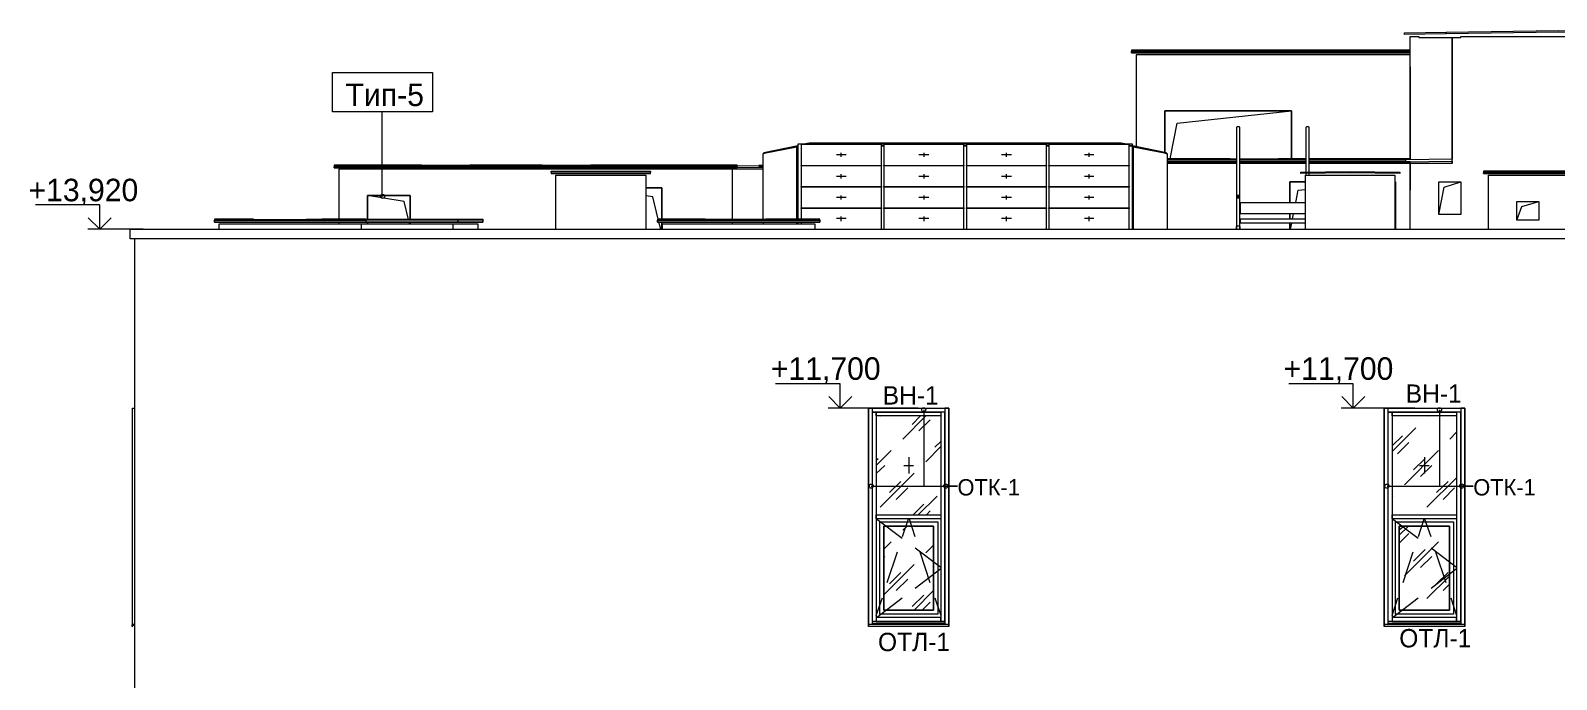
# Model space of a CAD drawing. Header units: millimetres. Extents: x 2294 to 908349, y -83289 to 219220.
# Drawn here: x 312706 to 331641, y 122714 to 130775 of the extents above; entities that cross this region are included whole.
import ezdxf

# ---------------------------------------------------------------- set-up
doc = ezdxf.new("R2010")
doc.units = ezdxf.units.MM
doc.layers.add('PDF _Геометрия', color=7, linetype='Continuous')
doc.layers.add('PDF _Текст', color=7, linetype='Continuous')

msp = doc.modelspace()

# ---------------------------------------------------------------- linework, layer by layer
at = {"layer": 'PDF _Геометрия', "lineweight": 9}
for points in [[(329753.7552999686, 130745.5903655775), (330270.1885850187, 130754.0564850047), (331667.0982904751, 130775.2217835728), (333580.4412809759, 130745.5903655775), (333580.4412809759, 130724.4250670103), (331667.0982904751, 130754.0564850047), (330270.1885850187, 130732.8911864376), (329753.7552999686, 130724.4250670103)], [(316453.4816801418, 130254.5554388119), (317693.7681761961, 130254.5554388119), (317693.7681761961, 129763.5205120454), (316453.4816801418, 129763.5205120454)], [(328352.6125348005, 129776.2196911853), (326782.1473810896, 129776.2196911853), (326782.1473810896, 129259.786406138), (326782.1473810896, 129776.2196911853), (328352.6125348005, 129776.2196911853), (328352.6125348005, 129179.3582715811)], [(322269.705726495, 129098.9301370252), (323264.4747591671, 129098.9301370252), (323264.4747591671, 129357.1467795484), (322269.705726495, 129357.1467795484)], [(322278.1718459204, 129357.1467795484), (322278.1718459204, 129361.379839262)], [(322367.0660999045, 129374.0790184019), (326236.0826780479, 129374.0790184019), (326240.3157377597, 129374.0790184019), (326236.0826780479, 129374.0790184019)], [(322367.0660999045, 129369.8459586892), (326236.0826780479, 129369.8459586892)], [(323294.1061771605, 129344.4476004085), (323277.1739383079, 129344.4476004085), (323264.4747591671, 129344.4476004085)], [(323294.1061771605, 129098.9301370252), (324288.8752098363, 129098.9301370252), (324288.8752098363, 129357.1467795484), (323294.1061771605, 129357.1467795484)], [(324288.8752098363, 129344.4476004085), (324318.5066278297, 129344.4476004085), (324305.8074486908, 129344.4476004085)], [(324318.5066278297, 129098.9301370252), (325313.2756605037, 129098.9301370252), (325313.2756605037, 129357.1467795484), (324318.5066278297, 129357.1467795484)], [(325342.907078499, 129344.4476004085), (325330.2078993581, 129344.4476004085), (325313.2756605037, 129344.4476004085)], [(325342.907078499, 129098.9301370252), (326337.676111171, 129098.9301370252), (326337.676111171, 129357.1467795484), (325342.907078499, 129357.1467795484)], [(326388.4728277344, 128307.3479705993), (326388.4728277344, 129331.7484212676), (326388.4728277344, 128307.3479705993), (326388.4728277344, 129335.9814809812)], [(327671.089920925, 129145.4937938731), (326811.7787990831, 129145.4937938731)], [(328534.6341024805, 129145.4937938731), (327709.1874583475, 129145.4937938731)], [(328352.6125348005, 129124.328495306), (328352.6125348005, 129145.4937938731)], [(316474.6469787061, 129090.464017598), (321473.8905003555, 129090.464017598), (321473.8905003555, 129103.1631967379), (319657.9078832623, 129103.1631967379), (319657.9078832623, 129098.9301370252), (319056.8134039454, 129098.9301370252), (319056.8134039454, 129103.1631967379), (318159.4047446828, 129103.1631967379), (318159.4047446828, 129098.9301370252), (317558.310265366, 129098.9301370252), (317558.310265366, 129103.1631967379), (316474.6469787061, 129103.1631967379)], [(320398.6933331247, 129014.2689427547), (319166.8729564957, 129014.2689427547), (319166.8729564957, 129026.9681218956), (320398.6933331247, 129026.9681218956)], [(322269.705726495, 128836.4804347875), (323264.4747591671, 128836.4804347875), (323264.4747591671, 129094.6970773106), (322269.705726495, 129094.6970773106)], [(323294.1061771605, 128836.4804347875), (324288.8752098363, 128836.4804347875), (324288.8752098363, 129094.6970773106), (323294.1061771605, 129094.6970773106)], [(324318.5066278297, 128836.4804347875), (325313.2756605037, 128836.4804347875), (325313.2756605037, 129094.6970773106), (324318.5066278297, 129094.6970773106)], [(325342.907078499, 128836.4804347875), (326337.676111171, 128836.4804347875), (326337.676111171, 129094.6970773106), (325342.907078499, 129094.6970773106)], [(329698.7255236953, 128997.3367039012), (329080.6988055222, 129005.8028233275), (328466.9051470645, 128997.3367039012), (328466.9051470645, 129014.2689427547), (329080.6988055222, 129022.7350621819), (329698.7255236953, 129014.2689427547)], [(330735.8251535017, 129014.2689427547), (333914.8529983442, 129014.2689427547), (333914.8529983442, 129026.9681218956), (333102.1055333521, 129026.9681218956), (333102.1055333521, 129022.7350621819), (332501.0110540334, 129022.7350621819), (332501.0110540334, 129026.9681218956), (330735.8251535017, 129026.9681218956)], [(320339.4304971378, 128819.5481959339), (320538.3843036704, 128819.5481959339), (320538.3843036704, 128430.1067022914), (320538.3843036704, 128819.5481959339)], [(322269.705726495, 128574.0307325497), (323264.4747591671, 128574.0307325497), (323264.4747591671, 128828.0143153602), (322269.705726495, 128828.0143153602)], [(323294.1061771605, 128574.0307325497), (324288.8752098363, 128574.0307325497), (324288.8752098363, 128828.0143153602), (323294.1061771605, 128828.0143153602)], [(324318.5066278297, 128574.0307325497), (325313.2756605037, 128574.0307325497), (325313.2756605037, 128828.0143153602), (324318.5066278297, 128828.0143153602)], [(325342.907078499, 128574.0307325497), (326337.676111171, 128574.0307325497), (326337.676111171, 128828.0143153602), (325342.907078499, 128828.0143153602)], [(328526.1679830514, 128895.7432707772), (328331.4472362325, 128895.7432707772), (328331.4472362325, 128637.5266282531), (328331.4472362325, 128895.7432707772)], [(329643.6957474165, 128895.7432707772), (329635.229627993, 128895.7432707772), (329643.6957474165, 128895.7432707772), (329643.6957474165, 128307.3479705993)], [(330452.2101526968, 128489.3695382802), (330181.2943310346, 128489.3695382802), (330181.2943310346, 128895.7432707772), (330452.2101526968, 128895.7432707772)], [(330452.2101526968, 128895.7432707772), (330452.2101526968, 128489.3695382802), (330181.2943310346, 128489.3695382802), (330181.2943310346, 128895.7432707772)], [(316889.4868306313, 128726.4208822362), (316889.4868306313, 128430.1067022914), (316889.4868306313, 128726.4208822362), (317418.6192948204, 128726.4208822362), (317418.6192948204, 128425.8736425778), (317418.6192948204, 128726.4208822362)], [(323294.1061771605, 128307.3479705993), (324288.8752098363, 128307.3479705993), (324288.8752098363, 128565.5646131234), (323294.1061771605, 128565.5646131234)], [(324318.5066278297, 128307.3479705993), (325313.2756605037, 128307.3479705993), (325313.2756605037, 128565.5646131234), (324318.5066278297, 128565.5646131234)], [(325342.907078499, 128307.3479705993), (326337.676111171, 128307.3479705993), (326337.676111171, 128565.5646131234), (325342.907078499, 128565.5646131234)], [(327671.089920925, 128701.0225239554), (327675.3229806386, 128701.0225239554), (327675.3229806386, 128696.7894642418), (327679.5560403541, 128696.7894642418), (327704.9543986339, 128696.7894642418), (327709.1874583475, 128696.7894642418), (327709.1874583475, 128701.0225239554), (327713.4205180593, 128701.0225239554), (327713.4205180593, 128717.9547628099), (327713.4205180593, 128722.1878225226), (327709.1874583475, 128722.1878225226), (327709.1874583475, 128726.4208822362), (327704.9543986339, 128726.4208822362), (327679.5560403541, 128726.4208822362), (327675.3229806386, 128726.4208822362), (327675.3229806386, 128722.1878225226), (327671.089920925, 128722.1878225226), (327671.089920925, 128717.9547628099)], [(327709.1874583475, 128717.9547628099), (327709.1874583475, 128701.0225239554), (327704.9543986339, 128701.0225239554), (327679.5560403541, 128701.0225239554), (327675.3229806386, 128701.0225239554), (327675.3229806386, 128717.9547628099), (327675.3229806386, 128722.1878225226), (327679.5560403541, 128722.1878225226), (327704.9543986339, 128722.1878225226), (327709.1874583475, 128722.1878225226)], [(327721.8866374884, 128637.5266282531), (328521.9349233396, 128637.5266282531), (328521.9349233396, 128497.8356577074), (327721.8866374884, 128497.8356577074)], [(331421.580827089, 128417.4075231506), (331150.665005425, 128417.4075231506), (331150.665005425, 128650.225807393), (331421.580827089, 128650.225807393)], [(331421.580827089, 128650.225807393), (331421.580827089, 128417.4075231506), (331150.665005425, 128417.4075231506), (331150.665005425, 128650.225807393)], [(316889.4868306313, 128375.0769260162), (316889.4868306313, 128396.2422245825)], [(317418.6192948204, 128396.2422245825), (317418.6192948204, 128375.0769260162)], [(320538.3843036704, 128396.2422245825), (320538.3843036704, 128307.3479705993)], [(322214.675950218, 128396.2422245825), (322214.675950218, 128375.0769260162)], [(322218.9090099335, 128375.0769260162), (322218.9090099335, 128396.2422245825)], [(322227.3751293588, 128375.0769260162), (322227.3751293588, 128396.2422245825)], [(328521.9349233396, 128383.5430454426), (327721.8866374884, 128383.5430454426), (327721.8866374884, 128434.3397620041), (328521.9349233396, 128434.3397620041)], [(328331.4472362325, 128497.8356577074), (328331.4472362325, 128434.3397620041)], [(328331.4472362325, 128383.5430454426), (328331.4472362325, 128307.3479705993)], [(324026.4255075995, 126034.1949044475), (323175.5805051848, 126034.1949044475), (323154.4152066149, 126034.1949044475), (323154.4152066149, 126084.99162101), (323175.5805051848, 126084.99162101), (324026.4255075995, 126084.99162101), (324051.8238658793, 126084.99162101), (324051.8238658793, 126034.1949044475)], [(324001.0271493178, 125987.6312475996), (323200.9788634647, 125987.6312475996), (323200.9788634647, 126034.1949044475), (324001.0271493178, 126034.1949044475)], [(330426.811794417, 126034.1949044475), (329575.9667920023, 126034.1949044475), (329550.5684337206, 126034.1949044475), (329550.5684337206, 126084.99162101), (329575.9667920023, 126084.99162101), (330426.811794417, 126084.99162101), (330452.2101526968, 126084.99162101), (330452.2101526968, 126034.1949044475)], [(330401.4134361353, 125987.6312475996), (329601.365150284, 125987.6312475996), (329601.365150284, 126034.1949044475), (330401.4134361353, 126034.1949044475)], [(324001.0271493178, 124709.2472141208), (323200.9788634647, 124709.2472141208), (323200.9788634647, 124760.0439306833), (324001.0271493178, 124760.0439306833)], [(323243.309460599, 124671.1496767001), (323962.9296118952, 124671.1496767001), (323962.9296118952, 123523.9904943407), (323243.309460599, 123523.9904943407)], [(323962.9296118952, 124671.1496767001), (323962.9296118952, 123523.9904943407), (323243.309460599, 123523.9904943407), (323243.309460599, 124671.1496767001)], [(323912.1328953337, 124620.3529601377), (323294.1061771605, 124620.3529601377), (323294.1061771605, 123574.7872109022), (323912.1328953337, 123574.7872109022)], [(323294.1061771605, 123574.7872109022), (323294.1061771605, 124620.3529601377), (323912.1328953337, 124620.3529601377), (323912.1328953337, 123574.7872109022)], [(330401.4134361353, 124709.2472141208), (329601.365150284, 124709.2472141208), (329601.365150284, 124760.0439306833), (330401.4134361353, 124760.0439306833)], [(329643.6957474165, 124671.1496767001), (330363.3158987146, 124671.1496767001), (330363.3158987146, 123523.9904943407), (329643.6957474165, 123523.9904943407)], [(330363.3158987146, 124671.1496767001), (330363.3158987146, 123523.9904943407), (329643.6957474165, 123523.9904943407), (329643.6957474165, 124671.1496767001)], [(330312.5191821512, 124620.3529601377), (329690.2594042663, 124620.3529601377), (329690.2594042663, 123574.7872109022), (330312.5191821512, 123574.7872109022)], [(329690.2594042663, 123574.7872109022), (329690.2594042663, 124620.3529601377), (330312.5191821512, 124620.3529601377), (330312.5191821512, 123574.7872109022)], [(313968.6756283138, 123371.6003446542), (313977.141747741, 123375.8334043678), (313977.141747741, 123380.0664640805)]]:
    msp.add_lwpolyline(points, close=True, dxfattribs=at)
for points in [[(330346.3836598601, 129153.9599133004), (330346.3836598601, 129175.1252118684), (329766.4544791095, 129166.6590924412), (329766.4544791095, 129145.4937938731), (330346.3836598601, 129153.9599133004), (330346.3836598601, 129124.328495306), (330346.3836598601, 130686.3275295887), (330452.2101526968, 130686.3275295887), (330452.2101526968, 130699.0267087296), (333402.6527730096, 130699.0267087296), (333508.4792658482, 130699.0267087296), (333508.4792658482, 129344.4476004085), (333402.6527730096, 129344.4476004085)], [(329825.7173151001, 129166.6590924412), (329825.7173151001, 130322.2843942279), (329825.7173151001, 129166.6590924412), (329825.7173151001, 130322.2843942279), (329825.7173151001, 129166.6590924412), (329825.7173151001, 130699.0267087296), (329931.5438079368, 130699.0267087296), (329931.5438079368, 130686.3275295887), (330346.3836598601, 130686.3275295887), (330346.3836598601, 129175.1252118684)], [(330270.1885850187, 130732.8911864376), (330270.1885850187, 130754.0564850047), (330270.1885850187, 130732.8911864376)], [(329825.7173151001, 130529.7043201886), (326367.3075291645, 130529.7043201886), (326367.3075291645, 130517.0051410487), (329825.7173151001, 130517.0051410487)], [(326367.3075291645, 130508.5390216215), (326367.3075291645, 130495.8398424815), (329825.7173151001, 130495.8398424815), (326367.3075291645, 130495.8398424815), (326367.3075291645, 130517.0051410487)], [(329825.7173151001, 130474.6745439135), (326426.5703651551, 130474.6745439135), (326426.5703651551, 129331.7484212676)], [(317071.5083983112, 128709.4886433827), (317071.5083983112, 129763.5205120454)], [(326845.643276792, 129179.3582715811), (326934.5375307761, 129623.8295414997), (328352.6125348005, 129776.2196911853)], [(327713.4205180593, 128717.9547628099), (327713.4205180593, 129568.7997652236), (327713.4205180593, 129573.0328249373), (327709.1874583475, 129573.0328249373), (327704.9543986339, 129577.2658846509), (327679.5560403541, 129577.2658846509), (327675.3229806386, 129573.0328249373), (327671.089920925, 129573.0328249373), (327671.089920925, 129568.7997652236), (327671.089920925, 128717.9547628099)], [(328572.7316399012, 129018.5020024683), (328572.7316399012, 129568.7997652236), (328572.7316399012, 129573.0328249373), (328568.4985801894, 129573.0328249373), (328564.2655204739, 129577.2658846509), (328538.8671621922, 129577.2658846509), (328534.6341024805, 129573.0328249373), (328530.4010427669, 129568.7997652236), (328530.4010427669, 129018.5020024683)], [(321804.0691580083, 129242.8541672835), (321804.0691580083, 129255.5533464244), (322227.3751293588, 129344.4476004085), (321804.0691580083, 129255.5533464244), (321804.0691580083, 129247.0872269971), (321804.0691580083, 129251.3202867117)], [(321808.3022177219, 129242.8541672835), (321808.3022177219, 129251.3202867117), (322227.3751293588, 129340.2145406948)], [(321821.0013968628, 129251.3202867117), (321808.3022177219, 129251.3202867117), (322214.675950218, 129331.7484212676), (322214.675950218, 128430.1067022914), (322214.675950218, 129335.9814809812), (322218.9090099335, 129335.9814809812), (322218.9090099335, 128430.1067022914), (322218.9090099335, 129331.7484212676)], [(322214.675950218, 128430.1067022914), (322214.675950218, 129331.7484212676)], [(326380.0067083053, 129153.9599133004), (326380.0067083053, 129289.4178241324), (326380.0067083053, 129293.650883846), (326380.0067083053, 129331.7484212676), (326380.0067083053, 129344.4476004085), (326380.0067083053, 129361.379839262), (325330.2078993581, 129361.379839262), (324305.8074486908, 129361.379839262), (323277.1739383079, 129361.379839262), (322278.1718459204, 129361.379839262), (322227.3751293588, 129361.379839262), (322227.3751293588, 129090.464017598), (322227.3751293588, 128823.7812556466), (322227.3751293588, 128561.3315534098), (322227.3751293588, 128430.1067022914), (322227.3751293588, 128506.3017771346), (322227.3751293588, 128768.7514793715), (322227.3751293588, 129035.4342413228), (322227.3751293588, 129302.1170032732)], [(326295.3455140386, 129361.379839262), (326236.0826780479, 129369.8459586892), (326236.0826780479, 129374.0790184019), (326303.8116334621, 129361.379839262), (326240.3157377597, 129374.0790184019), (326236.0826780479, 129374.0790184019), (322367.0660999045, 129374.0790184019), (322299.3371444885, 129361.379839262)], [(322312.0363236293, 129361.379839262), (322367.0660999045, 129369.8459586892), (322367.0660999045, 129374.0790184019), (322367.0660999045, 129369.8459586892), (322371.29915962, 129369.8459586892), (322371.29915962, 129374.0790184019), (322367.0660999045, 129374.0790184019), (322371.29915962, 129374.0790184019), (322367.0660999045, 129374.0790184019), (322303.5702042021, 129361.379839262)], [(322367.0660999045, 129374.0790184019), (322367.0660999045, 129374.0790184019)], [(322367.0660999045, 129374.0790184019), (322367.0660999045, 129374.0790184019)], [(322367.0660999045, 129374.0790184019), (322367.0660999045, 129374.0790184019)], [(326236.0826780479, 129374.0790184019), (326236.0826780479, 129369.8459586892), (326236.0826780479, 129374.0790184019)], [(326240.3157377597, 129374.0790184019), (326240.3157377597, 129374.0790184019)], [(326240.3157377597, 129374.0790184019), (326240.3157377597, 129374.0790184019)], [(326803.3126796577, 129247.0872269971), (326803.3126796577, 129255.5533464244), (326380.0067083053, 129344.4476004085), (326337.676111171, 129344.4476004085), (326380.0067083053, 129344.4476004085), (326799.0796199422, 129255.5533464244), (326799.0796199422, 129242.8541672835), (326799.0796199422, 129251.3202867117), (326380.0067083053, 129340.2145406948)], [(326380.0067083053, 129289.4178241324), (326380.0067083053, 129035.4342413228), (326380.0067083053, 128768.7514793715), (326380.0067083053, 128506.3017771346), (326380.0067083053, 128307.3479705993), (326380.0067083053, 128561.3315534098), (326380.0067083053, 128823.7812556466), (326380.0067083053, 129090.464017598), (326380.0067083053, 129344.4476004085)], [(326388.4728277344, 129335.9814809812), (326388.4728277344, 129335.9814809812)], [(326388.4728277344, 128307.3479705993), (326388.4728277344, 129331.7484212676), (326799.0796199422, 129251.3202867117)], [(321795.6030385811, 128425.8736425778), (321795.6030385811, 129247.0872269971), (321804.0691580083, 129247.0872269971)], [(322227.3751293588, 129251.3202867117), (322218.9090099335, 129251.3202867117)], [(322828.4696086776, 129230.1549881436), (322705.7108769845, 129230.1549881436)], [(322764.9737129752, 129204.7566298628), (322764.9737129752, 129255.5533464244)], [(323852.8700593431, 129230.1549881436), (323730.1113276538, 129230.1549881436)], [(323793.6072233561, 129204.7566298628), (323793.6072233561, 129255.5533464244)], [(324877.2705100123, 129230.1549881436), (324754.5117783211, 129230.1549881436)], [(324818.0076740235, 129204.7566298628), (324818.0076740235, 129255.5533464244)], [(325901.6709606815, 129230.1549881436), (325783.1452887021, 129230.1549881436)], [(325842.4081246909, 129204.7566298628), (325842.4081246909, 129255.5533464244)], [(326380.0067083053, 129302.1170032732), (326380.0067083053, 129302.1170032732)], [(326388.4728277344, 129251.3202867117), (326380.0067083053, 129251.3202867117)], [(326786.3804408014, 129251.3202867117), (326799.0796199422, 129251.3202867117), (326799.0796199422, 129247.0872269971), (326811.7787990831, 129247.0872269971), (326811.7787990831, 128307.3479705993)], [(327590.66178637, 129175.1252118684), (327671.089920925, 129175.1252118684), (327590.66178637, 129175.1252118684), (327590.66178637, 129179.3582715811), (326811.7787990831, 129179.3582715811)], [(326811.7787990831, 129166.6590924412), (327671.089920925, 129166.6590924412)], [(326832.9440976512, 129124.328495306), (326837.1771573648, 129145.4937938731)], [(328534.6341024805, 129179.3582715811), (328191.7562656868, 129179.3582715811), (328191.7562656868, 129175.1252118684), (327709.1874583475, 129175.1252118684), (328191.7562656868, 129175.1252118684)], [(327709.1874583475, 129166.6590924412), (328534.6341024805, 129166.6590924412)], [(329825.7173151001, 129179.3582715811), (328572.7316399012, 129179.3582715811)], [(328572.7316399012, 129166.6590924412), (329766.4544791095, 129166.6590924412)], [(330346.3836598601, 129124.328495306), (329931.5438079368, 129124.328495306), (329825.7173151001, 129124.328495306), (329825.7173151001, 129145.4937938731), (329825.7173151001, 128789.9167779386), (329825.7173151001, 129145.4937938731), (329825.7173151001, 128789.9167779386), (329825.7173151001, 129145.4937938731), (328572.7316399012, 129145.4937938731), (329825.7173151001, 129145.4937938731)], [(321473.8905003555, 129090.464017598), (321473.8905003555, 129069.2987190299), (316474.6469787061, 129069.2987190299), (316474.6469787061, 129081.9978981707)], [(316474.6469787061, 129090.464017598), (316474.6469787061, 129069.2987190299), (321473.8905003555, 129069.2987190299), (321473.8905003555, 129081.9978981707)], [(321414.6276643649, 128425.8736425778), (321414.6276643649, 129052.3664801763), (316533.9098146968, 129052.3664801763), (316533.9098146968, 128430.1067022914)], [(317558.310265366, 129098.9301370252), (318159.4047446828, 129098.9301370252)], [(319056.8134039454, 129098.9301370252), (319657.9078832623, 129098.9301370252)], [(319166.8729564957, 129014.2689427547), (319166.8729564957, 128997.3367039012), (320398.6933331247, 128997.3367039012), (320398.6933331247, 129014.2689427547)], [(319166.8729564957, 129005.8028233275), (319166.8729564957, 128997.3367039012), (320398.6933331247, 128997.3367039012), (320398.6933331247, 129005.8028233275)], [(319226.1357924845, 128307.3479705993), (319226.1357924845, 128976.1714053331), (320233.6040042974, 128976.1714053331), (320339.4304971378, 128976.1714053331), (320339.4304971378, 128307.3479705993)], [(321795.6030385811, 129052.3664801763), (321296.1019923892, 129052.3664801763)], [(321473.8905003555, 129094.6970773106), (321795.6030385811, 129098.9301370252), (321744.8063220195, 129098.9301370252)], [(321473.8905003555, 129073.5317787444), (321795.6030385811, 129077.7648384571), (321744.8063220195, 129077.7648384571)], [(322227.3751293588, 129031.2011816083), (322218.9090099335, 129031.2011816083)], [(322227.3751293588, 129026.9681218956), (322218.9090099335, 129026.9681218956)], [(322227.3751293588, 129022.7350621819), (322218.9090099335, 129022.7350621819)], [(322269.705726495, 129094.6970773106), (322269.705726495, 129098.9301370252)], [(322828.4696086776, 128963.4722261922), (322705.7108769845, 128963.4722261922)], [(322764.9737129752, 128938.0738679115), (322764.9737129752, 128988.8705844739)], [(323264.4747591671, 129098.9301370252), (323264.4747591671, 129094.6970773106)], [(323294.1061771605, 129094.6970773106), (323294.1061771605, 129098.9301370252)], [(323852.8700593431, 128963.4722261922), (323730.1113276538, 128963.4722261922)], [(323793.6072233561, 128938.0738679115), (323793.6072233561, 128988.8705844739)], [(324288.8752098363, 129098.9301370252), (324288.8752098363, 129094.6970773106)], [(324318.5066278297, 129094.6970773106), (324318.5066278297, 129098.9301370252)], [(324877.2705100123, 128963.4722261922), (324754.5117783211, 128963.4722261922)], [(324818.0076740235, 128938.0738679115), (324818.0076740235, 128988.8705844739)], [(325313.2756605037, 129098.9301370252), (325313.2756605037, 129094.6970773106)], [(325342.907078499, 129094.6970773106), (325342.907078499, 129098.9301370252)], [(325901.6709606815, 128963.4722261922), (325783.1452887021, 128963.4722261922)], [(325842.4081246909, 128938.0738679115), (325842.4081246909, 128988.8705844739)], [(326337.676111171, 129098.9301370252), (326337.676111171, 129094.6970773106)], [(326388.4728277344, 129031.2011816083), (326380.0067083053, 129031.2011816083)], [(326388.4728277344, 129026.9681218956), (326380.0067083053, 129026.9681218956)], [(326388.4728277344, 129022.7350621819), (326380.0067083053, 129022.7350621819)], [(327671.089920925, 129124.328495306), (326811.7787990831, 129124.328495306)], [(327671.089920925, 129094.6970773106), (327671.089920925, 128747.5861808043), (327671.089920925, 128713.7217030954)], [(328534.6341024805, 129124.328495306), (327709.1874583475, 129124.328495306)], [(327713.4205180593, 128713.7217030954), (327713.4205180593, 128747.5861808043), (327713.4205180593, 129094.6970773106)], [(328526.1679830514, 128307.3479705993), (328526.1679830514, 128976.1714053331), (329533.636194868, 128976.1714053331), (329635.229627993, 128976.1714053331), (329635.229627993, 128307.3479705993)], [(328530.4010427669, 128997.3367039012), (328530.4010427669, 128976.1714053331)], [(329825.7173151001, 128307.3479705993), (329825.7173151001, 129124.328495306), (328572.7316399012, 129124.328495306)], [(328572.7316399012, 128976.1714053331), (328572.7316399012, 128997.3367039012)], [(333914.8529983442, 129014.2689427547), (333914.8529983442, 128997.3367039012), (330735.8251535017, 128997.3367039012), (330735.8251535017, 129005.8028233275)], [(330735.8251535017, 129014.2689427547), (330735.8251535017, 128997.3367039012), (333914.8529983442, 128997.3367039012), (333914.8529983442, 129005.8028233275)], [(330795.0879894905, 128307.3479705993), (330795.0879894905, 128976.1714053331), (333749.7636695188, 128976.1714053331), (333855.5901623555, 128976.1714053331), (333855.5901623555, 128307.3479705993)], [(322269.705726495, 128828.0143153602), (322269.705726495, 128836.4804347875)], [(323264.4747591671, 128836.4804347875), (323264.4747591671, 128828.0143153602)], [(323294.1061771605, 128828.0143153602), (323294.1061771605, 128836.4804347875)], [(324288.8752098363, 128836.4804347875), (324288.8752098363, 128828.0143153602)], [(324318.5066278297, 128828.0143153602), (324318.5066278297, 128836.4804347875)], [(325313.2756605037, 128836.4804347875), (325313.2756605037, 128828.0143153602)], [(325342.907078499, 128828.0143153602), (325342.907078499, 128836.4804347875)], [(326337.676111171, 128836.4804347875), (326337.676111171, 128828.0143153602)], [(326380.0067083053, 128802.6159570795), (326388.4728277344, 128802.6159570795)], [(327671.089920925, 128811.0820765067), (327671.089920925, 128785.6837182259), (327671.089920925, 128307.3479705993), (327671.089920925, 128336.9793885946), (327671.089920925, 128341.2124483073), (327675.3229806386, 128345.4455080209), (327675.3229806386, 128349.6785677345), (327679.5560403541, 128349.6785677345), (327704.9543986339, 128349.6785677345), (327709.1874583475, 128349.6785677345), (327709.1874583475, 128345.4455080209), (327713.4205180593, 128341.2124483073), (327713.4205180593, 128336.9793885946), (327713.4205180593, 128307.3479705993), (327713.4205180593, 128785.6837182259), (327713.4205180593, 128811.0820765067)], [(328407.6423110757, 128637.5266282531), (328437.2737290692, 128789.9167779386), (328526.1679830514, 128798.3828973658)], [(329635.229627993, 128895.7432707772), (329643.6957474165, 128895.7432707772)], [(330181.2943310346, 128489.3695382802), (330249.0232864488, 128828.0143153602), (330452.2101526968, 128895.7432707772)], [(314104.1335391458, 128307.3479705993), (313689.2936872225, 128307.3479705993), (313566.5349555295, 128307.3479705993), (313566.5349555295, 128607.8952102587), (312766.4866696764, 128607.8952102587)], [(317397.4539962523, 128425.8736425778), (317342.4242199771, 128650.225807393), (316889.4868306313, 128726.4208822362)], [(320496.0537065361, 128430.1067022914), (320428.3247511219, 128709.4886433827), (320339.4304971378, 128722.1878225226)], [(320546.8504230976, 128307.3479705993), (320546.8504230976, 128375.0769260162), (322333.2016221974, 128375.0769260162), (322439.0281150341, 128375.0769260162), (322439.0281150341, 128307.3479705993), (323264.4747591671, 128307.3479705993), (323264.4747591671, 128565.5646131234), (322269.705726495, 128565.5646131234), (322269.705726495, 128430.1067022914)], [(322269.705726495, 128565.5646131234), (322269.705726495, 128574.0307325497)], [(322828.4696086776, 128701.0225239554), (322705.7108769845, 128701.0225239554)], [(322764.9737129752, 128675.6241656737), (322764.9737129752, 128726.4208822362)], [(323264.4747591671, 128574.0307325497), (323264.4747591671, 128565.5646131234)], [(323294.1061771605, 128565.5646131234), (323294.1061771605, 128574.0307325497)], [(323852.8700593431, 128701.0225239554), (323730.1113276538, 128701.0225239554)], [(323793.6072233561, 128675.6241656737), (323793.6072233561, 128726.4208822362)], [(324288.8752098363, 128574.0307325497), (324288.8752098363, 128565.5646131234)], [(324318.5066278297, 128565.5646131234), (324318.5066278297, 128574.0307325497)], [(324877.2705100123, 128701.0225239554), (324754.5117783211, 128701.0225239554)], [(324818.0076740235, 128675.6241656737), (324818.0076740235, 128726.4208822362)], [(325313.2756605037, 128574.0307325497), (325313.2756605037, 128565.5646131234)], [(325342.907078499, 128565.5646131234), (325342.907078499, 128574.0307325497)], [(325901.6709606815, 128701.0225239554), (325783.1452887021, 128701.0225239554)], [(325842.4081246909, 128675.6241656737), (325842.4081246909, 128726.4208822362)], [(326337.676111171, 128574.0307325497), (326337.676111171, 128565.5646131234)], [(327671.089920925, 128709.4886433827), (327671.089920925, 128379.3099857289), (327671.089920925, 128345.4455080209)], [(327713.4205180593, 128345.4455080209), (327713.4205180593, 128379.3099857289), (327713.4205180593, 128709.4886433827)], [(329635.229627993, 128747.5861808043), (329635.229627993, 128341.2124483073)], [(331150.665005425, 128417.4075231506), (331209.9278414156, 128590.9629714042), (331421.580827089, 128650.225807393)], [(314988.8430192675, 128408.9414037233), (314988.8430192675, 128396.2422245825), (314988.8430192675, 128417.4075231506), (316868.3215320632, 128417.4075231506), (316868.3215320632, 128430.1067022914), (316322.2568290196, 128430.1067022914), (316322.2568290196, 128421.6405828642), (315471.4118266068, 128421.6405828642), (315471.4118266068, 128430.1067022914), (314988.8430192675, 128430.1067022914), (314988.8430192675, 128417.4075231506)], [(314988.8430192675, 128396.2422245825), (316868.3215320632, 128396.2422245825), (314988.8430192675, 128396.2422245825)], [(315048.1058552563, 128307.3479705993), (315048.1058552563, 128375.0769260162), (316703.2322032358, 128375.0769260162), (316809.0586960763, 128375.0769260162), (316809.0586960763, 128307.3479705993)], [(315471.4118266068, 128421.6405828642), (316322.2568290196, 128421.6405828642)], [(316127.5360822007, 128421.6405828642), (316127.5360822007, 128430.1067022914), (316673.6007852424, 128430.1067022914), (317003.7794428952, 128430.1067022914), (317003.7794428952, 128425.8736425778), (317524.4457876571, 128425.8736425778), (316868.3215320632, 128425.8736425778)], [(316127.5360822007, 128396.2422245825), (318007.0145949963, 128396.2422245825), (316127.5360822007, 128396.2422245825)], [(316186.7989181895, 128375.0769260162), (317841.925266169, 128375.0769260162), (317947.7517590057, 128375.0769260162), (317947.7517590057, 128307.3479705993)], [(316309.5576498806, 128396.2422245825), (318320.2610137966, 128396.2422245825), (316309.5576498806, 128396.2422245825)], [(316368.8204858694, 128375.0769260162), (318155.1716849692, 128375.0769260162), (318256.7651180942, 128375.0769260162), (318256.7651180942, 128307.3479705993)], [(316533.9098146968, 128396.2422245825), (316533.9098146968, 128375.0769260162)], [(316868.3215320632, 128421.6405828642), (317524.4457876571, 128421.6405828642), (317524.4457876571, 128430.1067022914), (318007.0145949963, 128430.1067022914), (318007.0145949963, 128417.4075231506), (316868.3215320632, 128417.4075231506), (316868.3215320632, 128396.2422245825), (316868.3215320632, 128408.9414037233)], [(317410.1531753913, 128375.0769260162), (317405.9201156795, 128396.2422245825)], [(318007.0145949963, 128430.1067022914), (318320.2610137966, 128430.1067022914), (318320.2610137966, 128417.4075231506), (318007.0145949963, 128417.4075231506), (318007.0145949963, 128396.2422245825), (318007.0145949963, 128408.9414037233)], [(318320.2610137966, 128417.4075231506), (318320.2610137966, 128396.2422245825), (318320.2610137966, 128408.9414037233)], [(320487.5875871088, 128408.9414037233), (320487.5875871088, 128396.2422245825), (320487.5875871088, 128417.4075231506), (322498.2909510247, 128417.4075231506), (322498.2909510247, 128430.1067022914), (321829.46751629, 128430.1067022914), (321829.46751629, 128425.8736425778), (321075.9828872867, 128425.8736425778), (321075.9828872867, 128430.1067022914), (320487.5875871088, 128430.1067022914), (320487.5875871088, 128417.4075231506)], [(320487.5875871088, 128396.2422245825), (322498.2909510247, 128396.2422245825), (320487.5875871088, 128396.2422245825)], [(320525.6851245295, 128307.3479705993), (320504.5198259652, 128396.2422245825)], [(321414.6276643649, 128375.0769260162), (321414.6276643649, 128396.2422245825)], [(321795.6030385811, 128396.2422245825), (321795.6030385811, 128375.0769260162)], [(322214.675950218, 128375.0769260162), (322214.675950218, 128396.2422245825)], [(322269.705726495, 128396.2422245825), (322269.705726495, 128375.0769260162)], [(322498.2909510247, 128417.4075231506), (322498.2909510247, 128396.2422245825), (322498.2909510247, 128408.9414037233)], [(322828.4696086776, 128438.5728217186), (322705.7108769845, 128438.5728217186)], [(322764.9737129752, 128408.9414037233), (322764.9737129752, 128463.9711799994)], [(323852.8700593431, 128438.5728217186), (323730.1113276538, 128438.5728217186)], [(323793.6072233561, 128408.9414037233), (323793.6072233561, 128463.9711799994)], [(324877.2705100123, 128438.5728217186), (324754.5117783211, 128438.5728217186)], [(324818.0076740235, 128408.9414037233), (324818.0076740235, 128463.9711799994)], [(325901.6709606815, 128438.5728217186), (325783.1452887021, 128438.5728217186)], [(325842.4081246909, 128408.9414037233), (325842.4081246909, 128463.9711799994)], [(328339.9133556597, 128307.3479705993), (328356.8455945123, 128383.5430454426)], [(328365.3117139414, 128434.3397620041), (328378.0108930822, 128497.8356577074)], [(313718.925105216, 128307.3479705993), (313418.3778655585, 128307.3479705993)], [(418254.3347301967, 128188.8222986218), (418254.3347301967, 128307.3479705993), (418254.3347301967, 128188.8222986218), (313943.2772700321, 128188.8222986218), (313943.2772700321, 128307.3479705993), (418254.3347301967, 128307.3479705993)], [(313943.2772700321, 128188.8222986218), (313943.2772700321, 128307.3479705993)], [(314023.7054045871, 114389.0476325983), (314023.7054045871, 114435.6112894472), (314002.5401060227, 114435.6112894472), (314002.5401060227, 128188.8222986218)], [(323264.4747591671, 128307.3479705993), (323264.4747591671, 128307.3479705993)], [(323294.1061771605, 128307.3479705993), (323294.1061771605, 128307.3479705993)], [(324288.8752098363, 128307.3479705993), (324288.8752098363, 128307.3479705993)], [(324318.5066278297, 128307.3479705993), (324318.5066278297, 128307.3479705993)], [(325313.2756605037, 128307.3479705993), (325313.2756605037, 128307.3479705993)], [(325342.907078499, 128307.3479705993), (325342.907078499, 128307.3479705993)], [(326337.676111171, 128307.3479705993), (326337.676111171, 128307.3479705993)], [(323721.6452082265, 126084.99162101), (323044.3556540664, 126084.99162101), (322752.2745338343, 126084.99162101), (322752.2745338343, 126385.5388606684), (321952.2262479831, 126385.5388606684)], [(329884.980151087, 126084.99162101), (329461.6741797384, 126084.99162101), (329118.7963429447, 126084.99162101), (329118.7963429447, 126385.5388606684), (328318.7480570916, 126385.5388606684)], [(314002.5401060227, 123384.299523795), (313972.9086880255, 123384.299523795), (313972.9086880255, 123460.4945986383), (313972.9086880255, 126008.7965461668), (313972.9086880255, 126084.99162101), (314002.5401060227, 126084.99162101)], [(322904.6646835208, 126084.99162101), (322604.1174438614, 126084.99162101)], [(323154.4152066149, 123396.9987029349), (323154.4152066149, 123460.4945986383), (323154.4152066149, 124734.6455724025), (323154.4152066149, 126034.1949044475), (323200.9788634647, 126034.1949044475), (323200.9788634647, 124734.6455724025), (323200.9788634647, 123435.0962403566), (323154.4152066149, 123435.0962403566), (323154.4152066149, 124734.6455724025), (323154.4152066149, 126008.7965461668), (323154.4152066149, 126084.99162101), (323103.6184900533, 126084.99162101), (323103.6184900533, 126008.7965461668), (323103.6184900533, 124734.6455724025), (323103.6184900533, 123460.4945986383), (323103.6184900533, 123384.299523795), (323103.6184900533, 126084.99162101), (324102.6205824409, 126084.99162101), (324102.6205824409, 123384.299523795), (324102.6205824409, 123460.4945986383), (324102.6205824409, 124734.6455724025), (324102.6205824409, 126008.7965461668), (324102.6205824409, 126084.99162101), (324051.8238658793, 126084.99162101), (324051.8238658793, 126008.7965461668), (324051.8238658793, 124734.6455724025), (324051.8238658793, 126034.1949044475), (324001.0271493178, 126034.1949044475), (324001.0271493178, 124734.6455724025), (324001.0271493178, 123435.0962403566), (324001.0271493178, 123485.892956919), (323200.9788634647, 123485.892956919), (323200.9788634647, 123435.0962403566), (324001.0271493178, 123435.0962403566), (324051.8238658793, 123435.0962403566), (324051.8238658793, 124734.6455724025), (324051.8238658793, 123460.4945986383), (324051.8238658793, 123396.9987029349)], [(323247.5425203145, 125983.398187886), (323251.7755800281, 125987.6312475996)], [(323531.1575211193, 125699.7831870811), (323814.7725219224, 125987.6312475996)], [(323645.4501333833, 125881.804754762), (323751.27662622, 125987.6312475996)], [(323730.1113276538, 125801.3766202051), (323869.8022981994, 125941.0675907508)], [(323789.3741636407, 126063.8263224429), (323789.3741636407, 125115.6209466178), (324208.4470752776, 125115.6209466178), (324064.5230450202, 125115.6209466178)], [(329271.1864926293, 126084.99162101), (328970.63925297, 126084.99162101)], [(329550.5684337206, 123396.9987029349), (329550.5684337206, 123460.4945986383), (329550.5684337206, 124734.6455724025), (329550.5684337206, 126034.1949044475), (329601.365150284, 126034.1949044475), (329601.365150284, 124734.6455724025), (329601.365150284, 123435.0962403566), (329550.5684337206, 123435.0962403566), (329550.5684337206, 124734.6455724025), (329550.5684337206, 126008.7965461668), (329550.5684337206, 126084.99162101), (329504.0047768708, 126084.99162101), (329504.0047768708, 126008.7965461668), (329504.0047768708, 124734.6455724025), (329504.0047768708, 123460.4945986383), (329504.0047768708, 123384.299523795), (329504.0047768708, 126084.99162101), (330503.0068692602, 126084.99162101), (330503.0068692602, 123384.299523795), (330503.0068692602, 123460.4945986383), (330503.0068692602, 124734.6455724025), (330503.0068692602, 126008.7965461668), (330503.0068692602, 126084.99162101), (330452.2101526968, 126084.99162101), (330452.2101526968, 126008.7965461668), (330452.2101526968, 124734.6455724025), (330452.2101526968, 126034.1949044475), (330401.4134361353, 126034.1949044475), (330401.4134361353, 124734.6455724025), (330401.4134361353, 123435.0962403566), (330401.4134361353, 123485.892956919), (329601.365150284, 123485.892956919), (329601.365150284, 123435.0962403566), (330401.4134361353, 123435.0962403566), (330452.2101526968, 123435.0962403566), (330452.2101526968, 124734.6455724025), (330452.2101526968, 123460.4945986383), (330452.2101526968, 123396.9987029349)], [(330033.1372410599, 125983.398187886), (330037.3703007735, 125987.6312475996)], [(330189.76045046, 126063.8263224429), (330189.76045046, 125115.6209466178), (330608.8333620969, 125115.6209466178), (330460.6762721259, 125115.6209466178)], [(329601.365150284, 125547.3930373946), (329893.4462705143, 125839.4741576267)], [(329601.365150284, 125615.1219928106), (329728.3569416888, 125742.1137842163)], [(330316.7522418648, 125699.7831870811), (330401.4134361353, 125784.4443813516)], [(323200.9788634647, 125373.837589141), (323387.2334908601, 125560.0922165355)], [(323814.7725219224, 125416.1681862762), (324001.0271493178, 125606.6558733843)], [(323929.0651341863, 125598.1897539571), (324001.0271493178, 125670.1517690867)], [(329669.0941056982, 125517.7616194012), (329808.7850762438, 125657.4525899468)], [(329753.7552999686, 125132.5531854713), (330177.0612713192, 125560.0922165355)], [(323200.9788634647, 125437.3334848434), (323222.1441620346, 125458.4987834115)], [(323200.9788634647, 125272.244156017), (323306.8053563014, 125373.837589141)], [(323543.8567002583, 125373.837589141), (323662.3823722359, 125373.837589141)], [(323603.119536249, 125475.431022265), (323603.119536249, 125272.244156017)], [(329868.0479122344, 125318.8078128658), (330011.9719424918, 125458.4987834115)], [(329940.0099273641, 125373.837589141), (330062.7686590534, 125373.837589141)], [(329952.7091065049, 125234.1466185953), (330092.4000770506, 125373.837589141)], [(330003.5058230665, 125475.431022265), (330003.5058230665, 125272.244156017)], [(323247.5425203145, 124853.1712443801), (323670.848491665, 125276.4772157306)], [(323366.068192292, 125035.1928120609), (323505.7591628376, 125174.8837826066)], [(330033.1372410599, 124853.1712443801), (330401.4134361353, 125217.2143797418)], [(330151.6629130375, 125035.1928120609), (330295.5869432986, 125174.8837826066)], [(323137.4829677623, 125115.6209466178), (324208.4470752776, 125115.6209466178)], [(323446.496326847, 124950.5316177914), (323590.4203571081, 125094.4556480497)], [(323721.6452082265, 124760.0439306833), (323954.463492468, 124992.8622149257)], [(329537.8692545816, 125115.6209466178), (330608.8333620969, 125115.6209466178)], [(329601.365150284, 124984.3960954994), (329609.8312697113, 124992.8622149257)], [(330236.3241073098, 124950.5316177914), (330376.0150778554, 125094.4556480497)], [(323658.1493125241, 124760.0439306833), (323789.3741636407, 124891.2687818017)], [(323823.2386413496, 124760.0439306833), (323869.8022981994, 124810.8406472458)], [(323205.2119231783, 124709.2472141208), (323522.6914016902, 124467.9628104512)], [(323526.9244614057, 124489.1281090192), (323598.8864765335, 124709.2472141208)], [(323531.1575211193, 124569.5562435752), (323581.9542376809, 124620.3529601377)], [(323607.3525959626, 124709.2472141208), (323679.3146110922, 124489.1281090192)], [(329605.5982099958, 124709.2472141208), (329923.0776885077, 124467.9628104512)], [(329690.2594042663, 124506.0603478728), (329804.552016532, 124620.3529601377)], [(329690.2594042663, 124573.7893032888), (329728.3569416888, 124607.6537809968)], [(329927.3107482232, 124489.1281090192), (329999.272763351, 124709.2472141208)], [(330003.5058230665, 124709.2472141208), (330079.7008979097, 124489.1281090192)], [(323294.1061771605, 124332.5048996191), (323387.2334908601, 124425.6322133169)], [(329690.2594042663, 124408.6999744624), (329808.7850762438, 124527.2256464409)], [(329753.7552999686, 124002.3262419654), (330177.0612713192, 124425.6322133169)], [(323294.1061771605, 124230.9114664951), (323306.8053563014, 124243.610645636)], [(323336.4367742985, 123917.6650476959), (323463.4285657033, 124298.6404219111)], [(323683.547670804, 124349.4371384736), (324001.0271493178, 124108.152734804)], [(323742.8105067946, 124298.6404219111), (323865.5692384839, 123917.6650476959)], [(323814.7725219224, 124285.9412427712), (323912.1328953337, 124383.3016161816)], [(329736.823061116, 123917.6650476959), (329863.8148525208, 124298.6404219111)], [(329868.0479122344, 124184.3478096472), (330011.9719424918, 124328.2718399055)], [(329952.7091065049, 124103.9196750904), (330092.4000770506, 124243.610645636)], [(330083.9339576233, 124349.4371384736), (330401.4134361353, 124108.152734804)], [(330138.9637338966, 124298.6404219111), (330265.9555253033, 123917.6650476959)], [(323294.1061771605, 123765.2748980103), (323670.848491665, 124142.017212511)], [(323366.068192292, 123900.7328088414), (323505.7591628376, 124044.6568391016)], [(323683.547670804, 123849.9360922799), (324001.0271493178, 124091.2204959495)], [(330083.9339576233, 123849.9360922799), (330401.4134361353, 124091.2204959495)], [(330151.6629130375, 123900.7328088414), (330295.5869432986, 124044.6568391016)], [(323446.496326847, 123820.3046742855), (323590.4203571081, 123959.9956448311)], [(330033.1372410599, 123718.7112411615), (330312.5191821512, 123998.0931822527)], [(330236.3241073098, 123820.3046742855), (330312.5191821512, 123896.4997491287)], [(323200.9788634647, 123507.0582554862), (323277.1739383079, 123727.1773605887)], [(323205.2119231783, 123485.892956919), (323522.6914016902, 123727.1773605887)], [(323645.4501333833, 123621.3508677501), (323789.3741636407, 123761.0418382958)], [(323670.848491665, 123574.7872109022), (323912.1328953337, 123820.3046742855)], [(323768.2088650763, 123574.7872109022), (323869.8022981994, 123676.3806440262)], [(323929.0651341863, 123727.1773605887), (324001.0271493178, 123507.0582554862)], [(329601.365150284, 123507.0582554862), (329673.3271654136, 123727.1773605887)], [(329605.5982099958, 123485.892956919), (329923.0776885077, 123727.1773605887)], [(330329.4514210057, 123727.1773605887), (330401.4134361353, 123507.0582554862)], [(329889.2132108025, 123574.7872109022), (329893.4462705143, 123579.0202706158)], [(314002.5401060227, 123401.2317626486), (313968.6756283138, 123396.9987029349), (313968.6756283138, 123371.6003446542), (313968.6756283138, 123392.7656432213), (314002.5401060227, 123396.9987029349)], [(313968.6756283138, 123371.6003446542), (313968.6756283138, 123371.6003446542)], [(324102.6205824409, 123401.2317626486), (324102.6205824409, 123396.9987029349), (323103.6184900533, 123396.9987029349), (323103.6184900533, 123401.2317626486)], [(324102.6205824409, 123396.9987029349), (324102.6205824409, 123371.6003446542), (323103.6184900533, 123371.6003446542), (323103.6184900533, 123396.9987029349)], [(323103.6184900533, 123371.6003446542), (323103.6184900533, 123380.0664640805)], [(324051.8238658793, 123435.0962403566), (323154.4152066149, 123435.0962403566)], [(324051.8238658793, 123409.6978820758), (323154.4152066149, 123409.6978820758), (324051.8238658793, 123409.6978820758)], [(324051.8238658793, 123409.6978820758), (323154.4152066149, 123409.6978820758)], [(324102.6205824409, 123380.0664640805), (324102.6205824409, 123371.6003446542)], [(330503.0068692602, 123401.2317626486), (330503.0068692602, 123396.9987029349), (329504.0047768708, 123396.9987029349), (329504.0047768708, 123401.2317626486)], [(330503.0068692602, 123396.9987029349), (330503.0068692602, 123371.6003446542), (329504.0047768708, 123371.6003446542), (329504.0047768708, 123396.9987029349)], [(329504.0047768708, 123371.6003446542), (329504.0047768708, 123380.0664640805)], [(330452.2101526968, 123435.0962403566), (329550.5684337206, 123435.0962403566)], [(330452.2101526968, 123409.6978820758), (329550.5684337206, 123409.6978820758), (330452.2101526968, 123409.6978820758)], [(330452.2101526968, 123409.6978820758), (329550.5684337206, 123409.6978820758)], [(330503.0068692602, 123380.0664640805), (330503.0068692602, 123371.6003446542)]]:
    msp.add_lwpolyline(points, dxfattribs=at)
at = {"layer": 'PDF _Геометрия', "lineweight": 18}
for points in [[(313706.2259260751, 128447.0389411449), (313566.5349555295, 128307.3479705993), (313422.6109252721, 128447.0389411449)], [(322896.1985640936, 126228.9156512693), (322752.2745338343, 126084.99162101), (322612.5835632887, 126228.9156512693)], [(329262.7203732021, 126228.9156512693), (329118.7963429447, 126084.99162101), (328979.1053723991, 126228.9156512693)]]:
    msp.add_lwpolyline(points, dxfattribs=at)
at = {"layer": 'PDF _Геометрия', "lineweight": 9}
for points in [[(317050.343099745, 128713.7217030954), (317050.343099745, 128730.6539419498), (317058.8092191704, 128739.1200613771), (317075.7414580267, 128739.1200613771)], [(317050.343099745, 128713.7217030954), (317050.343099745, 128730.6539419498), (317058.8092191704, 128739.1200613771), (317075.7414580267, 128739.1200613771)], [(317075.7414580267, 128688.3233448146), (317058.8092191704, 128688.3233448146), (317050.343099745, 128701.0225239554), (317050.343099745, 128713.7217030954)], [(317075.7414580267, 128688.3233448146), (317058.8092191704, 128688.3233448146), (317050.343099745, 128701.0225239554), (317050.343099745, 128713.7217030954)], [(317075.7414580267, 128739.1200613771), (317088.4406371675, 128739.1200613771), (317101.1398163065, 128730.6539419498), (317101.1398163065, 128713.7217030954)], [(317075.7414580267, 128739.1200613771), (317088.4406371675, 128739.1200613771), (317101.1398163065, 128730.6539419498), (317101.1398163065, 128713.7217030954)], [(317101.1398163065, 128713.7217030954), (317101.1398163065, 128701.0225239554), (317088.4406371675, 128688.3233448146), (317075.7414580267, 128688.3233448146)], [(317101.1398163065, 128713.7217030954), (317101.1398163065, 128701.0225239554), (317088.4406371675, 128688.3233448146), (317075.7414580267, 128688.3233448146)], [(323763.9758053608, 126063.8263224429), (323763.9758053608, 126080.7585612964), (323772.4419247881, 126089.2246807236), (323789.3741636407, 126089.2246807236)], [(323763.9758053608, 126063.8263224429), (323763.9758053608, 126080.7585612964), (323772.4419247881, 126089.2246807236), (323789.3741636407, 126089.2246807236)], [(323789.3741636407, 126038.4279641621), (323772.4419247881, 126038.4279641621), (323763.9758053608, 126051.127143302), (323763.9758053608, 126063.8263224429)], [(323789.3741636407, 126038.4279641621), (323772.4419247881, 126038.4279641621), (323763.9758053608, 126051.127143302), (323763.9758053608, 126063.8263224429)], [(323789.3741636407, 126089.2246807236), (323802.0733427815, 126089.2246807236), (323814.7725219224, 126080.7585612964), (323814.7725219224, 126063.8263224429)], [(323789.3741636407, 126089.2246807236), (323802.0733427815, 126089.2246807236), (323814.7725219224, 126080.7585612964), (323814.7725219224, 126063.8263224429)], [(323814.7725219224, 126063.8263224429), (323814.7725219224, 126051.127143302), (323802.0733427815, 126038.4279641621), (323789.3741636407, 126038.4279641621)], [(323814.7725219224, 126063.8263224429), (323814.7725219224, 126051.127143302), (323802.0733427815, 126038.4279641621), (323789.3741636407, 126038.4279641621)], [(330164.3620921783, 126063.8263224429), (330164.3620921783, 126080.7585612964), (330172.8282116055, 126089.2246807236), (330189.76045046, 126089.2246807236)], [(330164.3620921783, 126063.8263224429), (330164.3620921783, 126080.7585612964), (330172.8282116055, 126089.2246807236), (330189.76045046, 126089.2246807236)], [(330189.76045046, 126038.4279641621), (330172.8282116055, 126038.4279641621), (330164.3620921783, 126051.127143302), (330164.3620921783, 126063.8263224429)], [(330189.76045046, 126038.4279641621), (330172.8282116055, 126038.4279641621), (330164.3620921783, 126051.127143302), (330164.3620921783, 126063.8263224429)], [(330189.76045046, 126089.2246807236), (330202.459629599, 126089.2246807236), (330215.1588087399, 126080.7585612964), (330215.1588087399, 126063.8263224429)], [(330189.76045046, 126089.2246807236), (330202.459629599, 126089.2246807236), (330215.1588087399, 126080.7585612964), (330215.1588087399, 126063.8263224429)], [(330215.1588087399, 126063.8263224429), (330215.1588087399, 126051.127143302), (330202.459629599, 126038.4279641621), (330189.76045046, 126038.4279641621)], [(330215.1588087399, 126063.8263224429), (330215.1588087399, 126051.127143302), (330202.459629599, 126038.4279641621), (330189.76045046, 126038.4279641621)], [(323116.3176691942, 125115.6209466178), (323116.3176691942, 125132.5531854713), (323124.7837886214, 125141.0193048986), (323137.4829677623, 125141.0193048986)], [(323116.3176691942, 125115.6209466178), (323116.3176691942, 125132.5531854713), (323124.7837886214, 125141.0193048986), (323137.4829677623, 125141.0193048986)], [(323137.4829677623, 125090.222588337), (323124.7837886214, 125090.222588337), (323116.3176691942, 125102.9217674769), (323116.3176691942, 125115.6209466178)], [(323137.4829677623, 125090.222588337), (323124.7837886214, 125090.222588337), (323116.3176691942, 125102.9217674769), (323116.3176691942, 125115.6209466178)], [(323137.4829677623, 125141.0193048986), (323150.1821469031, 125141.0193048986), (323162.881326044, 125132.5531854713), (323162.881326044, 125115.6209466178)], [(323137.4829677623, 125141.0193048986), (323150.1821469031, 125141.0193048986), (323162.881326044, 125132.5531854713), (323162.881326044, 125115.6209466178)], [(323162.881326044, 125115.6209466178), (323162.881326044, 125102.9217674769), (323150.1821469031, 125090.222588337), (323137.4829677623, 125090.222588337)], [(323162.881326044, 125115.6209466178), (323162.881326044, 125102.9217674769), (323150.1821469031, 125090.222588337), (323137.4829677623, 125090.222588337)], [(324039.1246867385, 125115.6209466178), (324039.1246867385, 125132.5531854713), (324047.5908061676, 125141.0193048986), (324064.5230450202, 125141.0193048986)], [(324039.1246867385, 125115.6209466178), (324039.1246867385, 125132.5531854713), (324047.5908061676, 125141.0193048986), (324064.5230450202, 125141.0193048986)], [(324064.5230450202, 125090.222588337), (324047.5908061676, 125090.222588337), (324039.1246867385, 125102.9217674769), (324039.1246867385, 125115.6209466178)], [(324064.5230450202, 125090.222588337), (324047.5908061676, 125090.222588337), (324039.1246867385, 125102.9217674769), (324039.1246867385, 125115.6209466178)], [(324064.5230450202, 125141.0193048986), (324077.222224161, 125141.0193048986), (324089.9214033019, 125132.5531854713), (324089.9214033019, 125115.6209466178)], [(324064.5230450202, 125141.0193048986), (324077.222224161, 125141.0193048986), (324089.9214033019, 125132.5531854713), (324089.9214033019, 125115.6209466178)], [(324089.9214033019, 125115.6209466178), (324089.9214033019, 125102.9217674769), (324077.222224161, 125090.222588337), (324064.5230450202, 125090.222588337)], [(324089.9214033019, 125115.6209466178), (324089.9214033019, 125102.9217674769), (324077.222224161, 125090.222588337), (324064.5230450202, 125090.222588337)], [(329512.4708962999, 125115.6209466178), (329512.4708962999, 125132.5531854713), (329520.9370157272, 125141.0193048986), (329537.8692545816, 125141.0193048986)], [(329512.4708962999, 125115.6209466178), (329512.4708962999, 125132.5531854713), (329520.9370157272, 125141.0193048986), (329537.8692545816, 125141.0193048986)], [(329537.8692545816, 125090.222588337), (329520.9370157272, 125090.222588337), (329512.4708962999, 125102.9217674769), (329512.4708962999, 125115.6209466178)], [(329537.8692545816, 125090.222588337), (329520.9370157272, 125090.222588337), (329512.4708962999, 125102.9217674769), (329512.4708962999, 125115.6209466178)], [(329537.8692545816, 125141.0193048986), (329550.5684337206, 125141.0193048986), (329563.2676128615, 125132.5531854713), (329563.2676128615, 125115.6209466178)], [(329537.8692545816, 125141.0193048986), (329550.5684337206, 125141.0193048986), (329563.2676128615, 125132.5531854713), (329563.2676128615, 125115.6209466178)], [(329563.2676128615, 125115.6209466178), (329563.2676128615, 125102.9217674769), (329550.5684337206, 125090.222588337), (329537.8692545816, 125090.222588337)], [(329563.2676128615, 125115.6209466178), (329563.2676128615, 125102.9217674769), (329550.5684337206, 125090.222588337), (329537.8692545816, 125090.222588337)], [(330439.5109735578, 125115.6209466178), (330439.5109735578, 125132.5531854713), (330447.9770929851, 125141.0193048986), (330464.9093318377, 125141.0193048986)], [(330439.5109735578, 125115.6209466178), (330439.5109735578, 125132.5531854713), (330447.9770929851, 125141.0193048986), (330464.9093318377, 125141.0193048986)], [(330464.9093318377, 125090.222588337), (330447.9770929851, 125090.222588337), (330439.5109735578, 125102.9217674769), (330439.5109735578, 125115.6209466178)], [(330464.9093318377, 125090.222588337), (330447.9770929851, 125090.222588337), (330439.5109735578, 125102.9217674769), (330439.5109735578, 125115.6209466178)], [(330464.9093318377, 125141.0193048986), (330477.6085109785, 125141.0193048986), (330490.3076901194, 125132.5531854713), (330490.3076901194, 125115.6209466178)], [(330464.9093318377, 125141.0193048986), (330477.6085109785, 125141.0193048986), (330490.3076901194, 125132.5531854713), (330490.3076901194, 125115.6209466178)], [(330490.3076901194, 125115.6209466178), (330490.3076901194, 125102.9217674769), (330477.6085109785, 125090.222588337), (330464.9093318377, 125090.222588337)], [(330490.3076901194, 125115.6209466178), (330490.3076901194, 125102.9217674769), (330477.6085109785, 125090.222588337), (330464.9093318377, 125090.222588337)]]:
    msp.add_open_spline(points, degree=3, dxfattribs=at)

# ---------------------------------------------------------------- texts
at = {"layer": 'PDF _Текст', "attachment_point": 4, "style": ''}
for s, insert, char_height in [('Тип-5', (316614.1226496324, 129974.5111822551), 280.2789257868786), ('+13,920', (312681.6987177543, 128767.8665979207), 279.5923397043269), ('+11,700', (321892.6321196966, 126549.793903457), 279.5923397043269), ('+11,700', (328254.7801169641, 126549.793903457), 279.5923397043269), ('ВН-1', (323281.0444872808, 126243.3321140278), 227.8317631037897), ('ВН-1', (329770.1815847103, 126264.4960669726), 227.8317631037897), ('ОТК-1', (324208.0633036997, 125099.8435211172), 202.6704252131964), ('ОТК-1', (330608.3085692655, 125099.8435211172), 202.6704252131964), ('ОТЛ-1', (323221.7832660414, 123178.6625478361), 227.8317631037897), ('ОТЛ-1', (329689.7564105242, 123225.2275503073), 227.8317631037897)]:
    msp.add_mtext(s, dxfattribs=dict(at, insert=insert, char_height=char_height))

doc.saveas('drawing.dxf')
